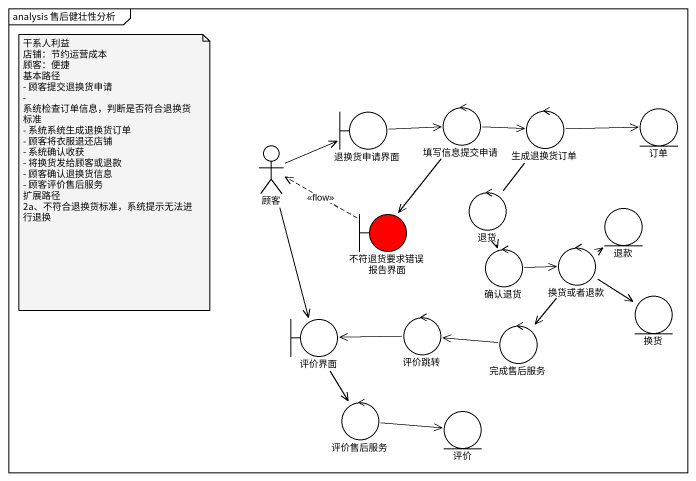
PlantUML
@startuml
mainframe analysis 售后健壮性分析
boundary 退换货申请界面
control 填写信息提交申请
control 生成退换货订单
entity 订单
actor 顾客
control 退货
boundary 不符退货要求错误报告界面 #FF0000
entity 退款
control 确认退货
control 换货或者退款
entity 换货
boundary 评价界面
control 评价跳转
control 完成售后服务
control 评价售后服务
entity 评价
退换货申请界面 -right-> 填写信息提交申请
填写信息提交申请 -right-> 生成退换货订单
填写信息提交申请 --> 不符退货要求错误报告界面
生成退换货订单 -right-> 订单
生成退换货订单 -- 退货
顾客 -right-> 退换货申请界面
顾客 --> 评价界面
退货 --> 确认退货
不符退货要求错误报告界面 .left.> 顾客 : <<flow>>
确认退货 -right-> 换货或者退款
换货或者退款 -up-> 退款
换货或者退款 --> 换货
换货或者退款 --> 完成售后服务
评价界面 --> 评价售后服务
评价跳转 -left-> 评价界面
完成售后服务 -left-> 评价跳转
评价售后服务 -right-> 评价
note as N1
  干系人利益
  店铺：节约运营成本
  顾客：便捷
  基本路径
  - 顾客提交退换货申请
  - 系统检查订单信息，判断是否符合退换货标准
  - 系统系统生成退换货订单
  - 顾客将衣服退还店铺
  - 系统确认收获
  - 将换货发给顾客或退款
  - 顾客确认退换货信息
  - 顾客评价售后服务
  扩展路径
  2a、不符合退换货标准，系统提示无法进行退换
end note
@enduml
